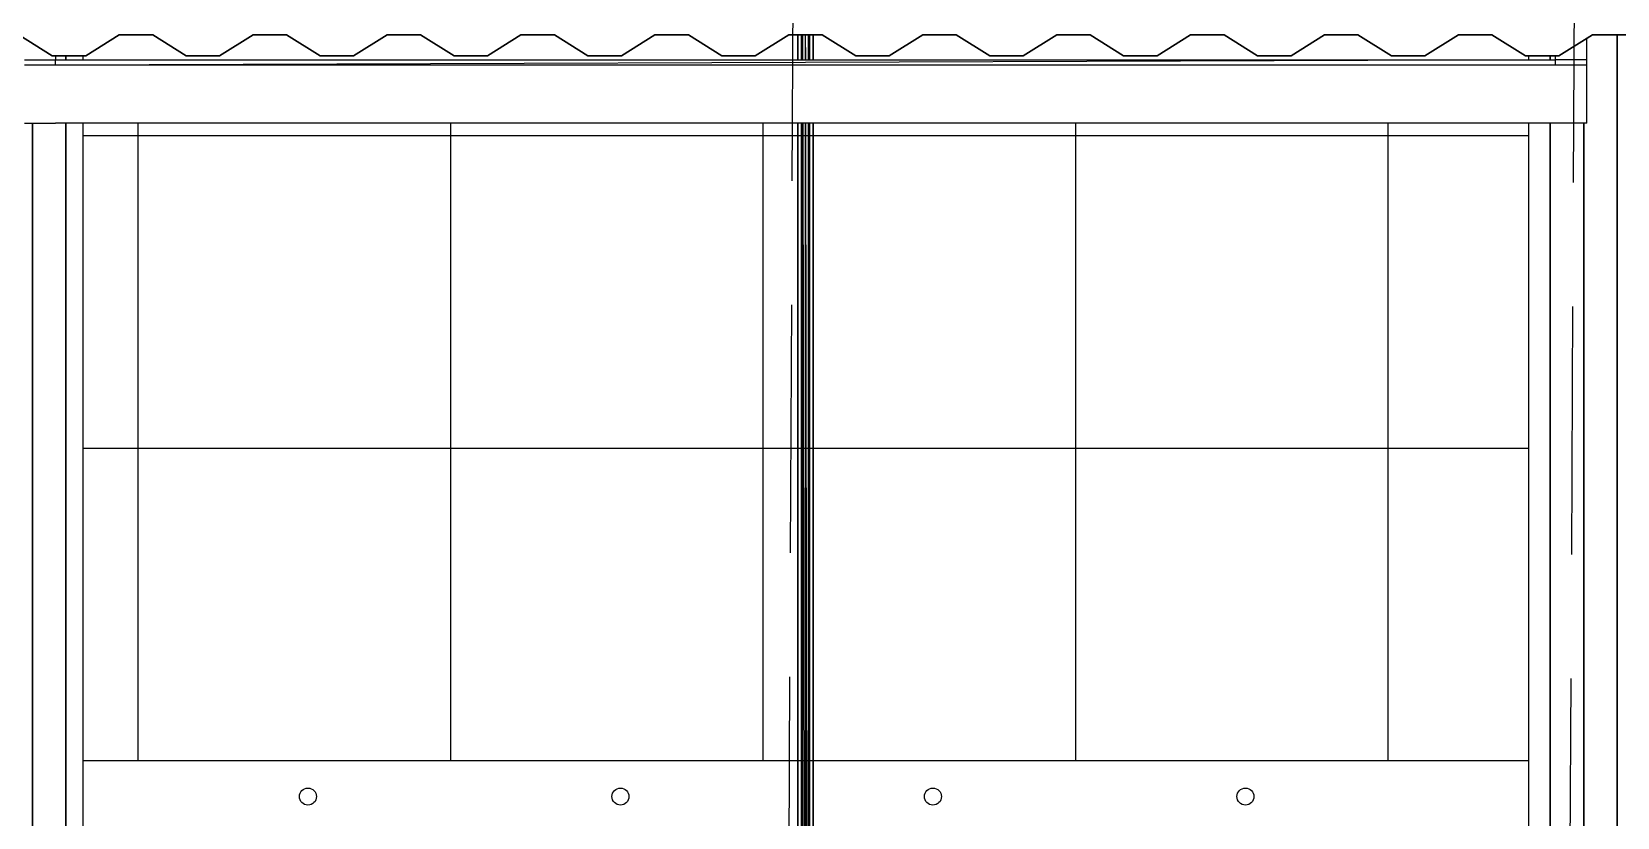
# Model space of a CAD drawing. Header units: millimetres. Extents: x -4997 to -4876, y -8737 to -8661.
# Drawn here: x -4962.114 to -4958.055, y -8704.826 to -8702.814 of the extents above; entities that cross this region are included whole.
import ezdxf

# ---------------------------------------------------------------- set-up
doc = ezdxf.new("R2010")
doc.units = ezdxf.units.MM
doc.header["$LTSCALE"] = 0.1
doc.linetypes.add('HIDDEN', pattern=[9.525, 6.35, -3.175])
for name, color, linetype in [('cobertura nova', 4, 'Continuous'), ('hachuras cobertura', 251, 'Continuous'), ('hachuras piso', 251, 'Continuous'), ('imagem', 7, 'Continuous'), ('layout cobertura', 251, 'Continuous'), ('visto', 9, 'Continuous')]:
    doc.layers.add(name, color=color, linetype=linetype)
picture_1 = doc.add_image_def('image1.jpg', size_in_pixel=(1920, 1080))

msp = doc.modelspace()

# ---------------------------------------------------------------- linework, layer by layer
at = {"layer": 'cobertura nova'}
for p, q in [((-4962.0614, -8702.8759), (-4962.1471, -8702.8221)), ((-4962.1471, -8702.8221), (-4962.0614, -8702.8759)), ((-4961.8899, -8702.8221), (-4961.9757, -8702.8759)), ((-4961.9757, -8702.8759), (-4961.8899, -8702.8221)), ((-4961.8042, -8702.8221), (-4961.8899, -8702.8221)), ((-4961.8899, -8702.8221), (-4961.8899, -8702.8221)), ((-4961.8899, -8702.8221), (-4961.8042, -8702.8221)), ((-4961.7185, -8702.8759), (-4961.8042, -8702.8221)), ((-4961.8042, -8702.8221), (-4961.7185, -8702.8759)), ((-4961.5471, -8702.8221), (-4961.6328, -8702.8759)), ((-4961.6328, -8702.8759), (-4961.5471, -8702.8221)), ((-4961.4614, -8702.8221), (-4961.5471, -8702.8221)), ((-4961.5471, -8702.8221), (-4961.4614, -8702.8221)), ((-4961.3757, -8702.8759), (-4961.4614, -8702.8221)), ((-4961.4614, -8702.8221), (-4961.3757, -8702.8759)), ((-4961.2042, -8702.8221), (-4961.2899, -8702.8759)), ((-4961.2899, -8702.8759), (-4961.2042, -8702.8221)), ((-4961.1185, -8702.8221), (-4961.2042, -8702.8221)), ((-4961.2042, -8702.8221), (-4961.1185, -8702.8221)), ((-4961.0328, -8702.8759), (-4961.1185, -8702.8221)), ((-4961.1185, -8702.8221), (-4961.0328, -8702.8759)), ((-4960.8614, -8702.8221), (-4960.9471, -8702.8759)), ((-4960.9471, -8702.8759), (-4960.8614, -8702.8221)), ((-4960.7757, -8702.8221), (-4960.8614, -8702.8221)), ((-4960.8614, -8702.8221), (-4960.7757, -8702.8221)), ((-4960.6899, -8702.8759), (-4960.7757, -8702.8221)), ((-4960.7757, -8702.8221), (-4960.6899, -8702.8759)), ((-4960.5185, -8702.8221), (-4960.6042, -8702.8759)), ((-4960.6042, -8702.8759), (-4960.5185, -8702.8221)), ((-4960.4328, -8702.8221), (-4960.5185, -8702.8221)), ((-4960.5185, -8702.8221), (-4960.4328, -8702.8221)), ((-4960.3471, -8702.8759), (-4960.4328, -8702.8221)), ((-4960.4328, -8702.8221), (-4960.3471, -8702.8759)), ((-4960.1757, -8702.8221), (-4960.2614, -8702.8759)), ((-4960.2614, -8702.8759), (-4960.1757, -8702.8221)), ((-4960.0899, -8702.8221), (-4960.1757, -8702.8221)), ((-4960.1757, -8702.8221), (-4960.0899, -8702.8221)), ((-4960.1526, -8702.8869), (-4960.1526, -8702.8221)), ((-4960.1525, -8702.8221), (-4960.1525, -8702.8869)), ((-4960.1441, -8702.8221), (-4960.1441, -8702.8869)), ((-4960.144, -8702.8221), (-4960.144, -8702.8869)), ((-4960.1409, -8702.8869), (-4960.1409, -8702.8221)), ((-4960.1405, -8702.8221), (-4960.1404, -8702.8869)), ((-4960.1329, -8702.8869), (-4960.1329, -8702.8221)), ((-4960.1325, -8702.8869), (-4960.1326, -8702.8221)), ((-4960.125, -8702.8869), (-4960.125, -8702.8221)), ((-4960.1248, -8702.8869), (-4960.1248, -8702.8221)), ((-4960.1217, -8702.8869), (-4960.1217, -8702.8221)), ((-4960.113, -8702.8221), (-4960.113, -8702.8869)), ((-4960.113, -8702.8869), (-4960.113, -8702.8221)), ((-4960.113, -8702.8869), (-4960.113, -8702.8221)), ((-4960.113, -8702.8221), (-4960.113, -8702.8869)), ((-4960.113, -8702.8869), (-4960.113, -8702.8221)), ((-4960.0042, -8702.8759), (-4960.0899, -8702.8221)), ((-4960.0899, -8702.8221), (-4960.0042, -8702.8759)), ((-4959.8328, -8702.8221), (-4959.9185, -8702.8759)), ((-4959.9185, -8702.8759), (-4959.8328, -8702.8221)), ((-4959.7471, -8702.8221), (-4959.8328, -8702.8221)), ((-4959.8328, -8702.8221), (-4959.7471, -8702.8221)), ((-4959.6614, -8702.8759), (-4959.7471, -8702.8221)), ((-4959.7471, -8702.8221), (-4959.6614, -8702.8759)), ((-4959.4899, -8702.8221), (-4959.5757, -8702.8759)), ((-4959.5757, -8702.8759), (-4959.4899, -8702.8221)), ((-4959.4042, -8702.8221), (-4959.4899, -8702.8221)), ((-4959.4899, -8702.8221), (-4959.4042, -8702.8221)), ((-4959.3185, -8702.8759), (-4959.4042, -8702.8221)), ((-4959.4042, -8702.8221), (-4959.3185, -8702.8759)), ((-4959.1471, -8702.8221), (-4959.2328, -8702.8759)), ((-4959.2328, -8702.8759), (-4959.1471, -8702.8221)), ((-4959.0614, -8702.8221), (-4959.1471, -8702.8221)), ((-4959.1471, -8702.8221), (-4959.0614, -8702.8221)), ((-4958.9757, -8702.8759), (-4959.0614, -8702.8221)), ((-4959.0614, -8702.8221), (-4958.9757, -8702.8759)), ((-4958.8042, -8702.8221), (-4958.8899, -8702.8759)), ((-4958.8899, -8702.8759), (-4958.8042, -8702.8221)), ((-4958.7185, -8702.8221), (-4958.8042, -8702.8221)), ((-4958.8042, -8702.8221), (-4958.7185, -8702.8221)), ((-4958.6328, -8702.8759), (-4958.7185, -8702.8221)), ((-4958.7185, -8702.8221), (-4958.6328, -8702.8759)), ((-4958.5471, -8702.8759), (-4958.4614, -8702.8221)), ((-4958.4614, -8702.8221), (-4958.5471, -8702.8759)), ((-4958.4614, -8702.8221), (-4958.3757, -8702.8221)), ((-4958.3757, -8702.8221), (-4958.4614, -8702.8221)), ((-4958.3757, -8702.8221), (-4958.2899, -8702.8759)), ((-4958.2899, -8702.8759), (-4958.3757, -8702.8221)), ((-4958.1185, -8702.8221), (-4958.2042, -8702.8759)), ((-4958.2042, -8702.8759), (-4958.1185, -8702.8221)), ((-4958.1328, -8702.8869), (-4958.1328, -8702.8311)), ((-4958.0328, -8702.8221), (-4958.1185, -8702.8221)), ((-4958.1185, -8702.8221), (-4958.0328, -8702.8221)), ((-4961.9757, -8702.8759), (-4962.0614, -8702.8759)), ((-4962.0614, -8702.8759), (-4961.9757, -8702.8759)), ((-4962.0614, -8702.8759), (-4962.0614, -8702.8759)), ((-4962.0528, -8702.8759), (-4962.0528, -8702.8869)), ((-4962.0262, -8702.8759), (-4962.0262, -8702.8869)), ((-4962.0262, -8702.8869), (-4962.0262, -8702.8759)), ((-4961.9827, -8702.8759), (-4961.9827, -8702.8869)), ((-4961.9826, -8702.8869), (-4961.9826, -8702.8759)), ((-4961.6328, -8702.8759), (-4961.7185, -8702.8759)), ((-4961.7185, -8702.8759), (-4961.6328, -8702.8759)), ((-4961.2899, -8702.8759), (-4961.3757, -8702.8759)), ((-4961.3757, -8702.8759), (-4961.2899, -8702.8759)), ((-4960.9471, -8702.8759), (-4961.0328, -8702.8759)), ((-4961.0328, -8702.8759), (-4960.9471, -8702.8759)), ((-4960.6042, -8702.8759), (-4960.6899, -8702.8759)), ((-4960.6899, -8702.8759), (-4960.6042, -8702.8759)), ((-4960.2614, -8702.8759), (-4960.3471, -8702.8759)), ((-4960.3471, -8702.8759), (-4960.2614, -8702.8759)), ((-4959.9185, -8702.8759), (-4960.0042, -8702.8759)), ((-4960.0042, -8702.8759), (-4959.9185, -8702.8759)), ((-4959.5757, -8702.8759), (-4959.6614, -8702.8759)), ((-4959.6614, -8702.8759), (-4959.5757, -8702.8759)), ((-4959.2328, -8702.8759), (-4959.3185, -8702.8759)), ((-4959.3185, -8702.8759), (-4959.2328, -8702.8759)), ((-4958.8899, -8702.8759), (-4958.9757, -8702.8759)), ((-4958.9757, -8702.8759), (-4958.8899, -8702.8759)), ((-4958.6328, -8702.8759), (-4958.5471, -8702.8759)), ((-4958.5471, -8702.8759), (-4958.6328, -8702.8759)), ((-4958.2899, -8702.8759), (-4958.2042, -8702.8759)), ((-4958.2042, -8702.8759), (-4958.2899, -8702.8759)), ((-4958.2815, -8702.8869), (-4958.2815, -8702.8759)), ((-4958.2262, -8702.8759), (-4958.2262, -8702.8869)), ((-4958.2262, -8702.8869), (-4958.2262, -8702.8759)), ((-4958.2128, -8702.8869), (-4958.2128, -8702.8759)), ((-4962.1328, -8702.8869), (-4962.0528, -8702.8869)), ((-4962.0528, -8702.9005), (-4962.1328, -8702.9005)), ((-4962.0528, -8702.8869), (-4958.2128, -8702.8869)), ((-4958.2128, -8702.8869), (-4962.0528, -8702.9005)), ((-4962.0528, -8702.9005), (-4962.0528, -8702.8869)), ((-4958.2128, -8702.9005), (-4962.0528, -8702.9005)), ((-4958.2128, -8702.9005), (-4958.2128, -8702.8869)), ((-4958.1328, -8702.8869), (-4958.2128, -8702.8869)), ((-4958.1328, -8702.9005), (-4958.2128, -8702.9005)), ((-4958.1328, -8702.9005), (-4958.1328, -8702.8869)), ((-4958.1328, -8703.0484), (-4958.1328, -8702.9005)), ((-4962.1328, -8703.0483), (-4962.0528, -8703.0483)), ((-4958.2128, -8703.0484), (-4962.0528, -8703.0483)), ((-4962.0262, -8703.0483), (-4962.0262, -8706.58)), ((-4961.9827, -8703.0483), (-4961.9827, -8706.5361)), ((-4961.9826, -8706.5925), (-4961.9826, -8703.0483)), ((-4960.1526, -8703.6634), (-4960.1526, -8703.0483)), ((-4960.1525, -8703.0483), (-4960.1525, -8703.6634)), ((-4960.1441, -8703.0483), (-4960.1442, -8708.0464)), ((-4960.1439, -8703.0483), (-4960.1409, -8708.082)), ((-4960.1409, -8708.082), (-4960.1409, -8703.0483)), ((-4960.1402, -8703.0483), (-4960.1329, -8708.0862)), ((-4960.1329, -8708.0862), (-4960.1329, -8703.0483)), ((-4960.125, -8708.082), (-4960.1323, -8703.0483)), ((-4960.125, -8708.082), (-4960.125, -8703.0483)), ((-4960.1217, -8708.0464), (-4960.1247, -8703.0483)), ((-4960.1217, -8708.0464), (-4960.1217, -8703.0483)), ((-4960.113, -8703.0483), (-4960.113, -8703.6634)), ((-4960.113, -8703.6634), (-4960.113, -8703.0483)), ((-4960.113, -8703.772), (-4960.113, -8703.0483)), ((-4960.113, -8703.0483), (-4960.113, -8703.6634)), ((-4960.113, -8703.6634), (-4960.113, -8703.0483)), ((-4958.2815, -8707.5305), (-4958.2815, -8703.0484)), ((-4958.1328, -8703.0484), (-4958.2128, -8703.0484)), ((-4960.1526, -8703.772), (-4960.1526, -8703.6634)), ((-4960.1525, -8703.6634), (-4960.1525, -8703.772)), ((-4960.113, -8703.6634), (-4960.113, -8703.772)), ((-4960.113, -8703.772), (-4960.113, -8703.6634)), ((-4960.1526, -8707.8562), (-4960.1526, -8703.772)), ((-4960.1525, -8703.772), (-4960.1525, -8707.8562)), ((-4960.113, -8703.772), (-4960.1131, -8707.8562)), ((-4960.1131, -8707.8562), (-4960.113, -8703.772)), ((-4960.113, -8703.772), (-4960.113, -8707.8562)), ((-4960.113, -8707.8562), (-4960.113, -8703.772))]:
    msp.add_line(p, q, dxfattribs=at)
at = {"layer": 'hachuras cobertura'}
for p, q in [((-4958.0548, -8707.5305), (-4958.0548, -8702.8221)), ((-4958.0548, -8702.8221), (-4958.0548, -8707.5305)), ((-4962.1119, -8703.0483), (-4962.1119, -8706.58)), ((-4962.1119, -8706.58), (-4962.1119, -8703.0483)), ((-4962.0262, -8706.58), (-4962.0262, -8703.0483)), ((-4958.2262, -8703.0484), (-4958.2262, -8707.5689)), ((-4958.2262, -8707.5689), (-4958.2262, -8703.0484)), ((-4958.1405, -8707.5689), (-4958.1405, -8703.0484)), ((-4958.1405, -8703.0484), (-4958.1405, -8707.5689))]:
    msp.add_line(p, q, dxfattribs=at)
at = {"layer": 'hachuras piso'}
for p, q in [((-4958.2815, -8703.0814), (-4961.9827, -8703.0814)), ((-4961.8411, -8704.6814), (-4961.8411, -8703.0483)), ((-4961.0411, -8704.6814), (-4961.0411, -8703.0483)), ((-4960.2411, -8704.6814), (-4960.2411, -8703.0483)), ((-4959.4411, -8704.6814), (-4959.4411, -8703.0484)), ((-4958.6411, -8704.6814), (-4958.6411, -8703.0484)), ((-4958.2815, -8703.8814), (-4961.9827, -8703.8814))]:
    msp.add_line(p, q, dxfattribs=at)
at = {"layer": 'layout cobertura', "linetype": 'HIDDEN'}
for p, q in [((-4960.3308, -8736.533), (-4960.0046, -8670.2729)), ((-4958.1948, -8708.9153), (-4958.116, -8692.9155))]:
    msp.add_line(p, q, dxfattribs=at)
at = {"layer": 'visto'}
msp.add_line((-4958.2815, -8704.6814), (-4961.9827, -8704.6814), dxfattribs=at)
for centre in [(-4961.4067, -8704.7728), (-4960.6067, -8704.7728), (-4959.8067, -8704.7728), (-4959.0067, -8704.7728)]:
    msp.add_circle(centre, 0.0218, dxfattribs=at)

# ---------------------------------------------------------------- pictures from other files: only their frames are drawn
at = {"layer": 'imagem'}
image = msp.add_image(picture_1, insert=(-4995.0367, -8736.0525), size_in_units=(116.4021, 65.4762), dxfattribs=at)
image.dxf.flags = 7

doc.saveas('drawing.dxf')
